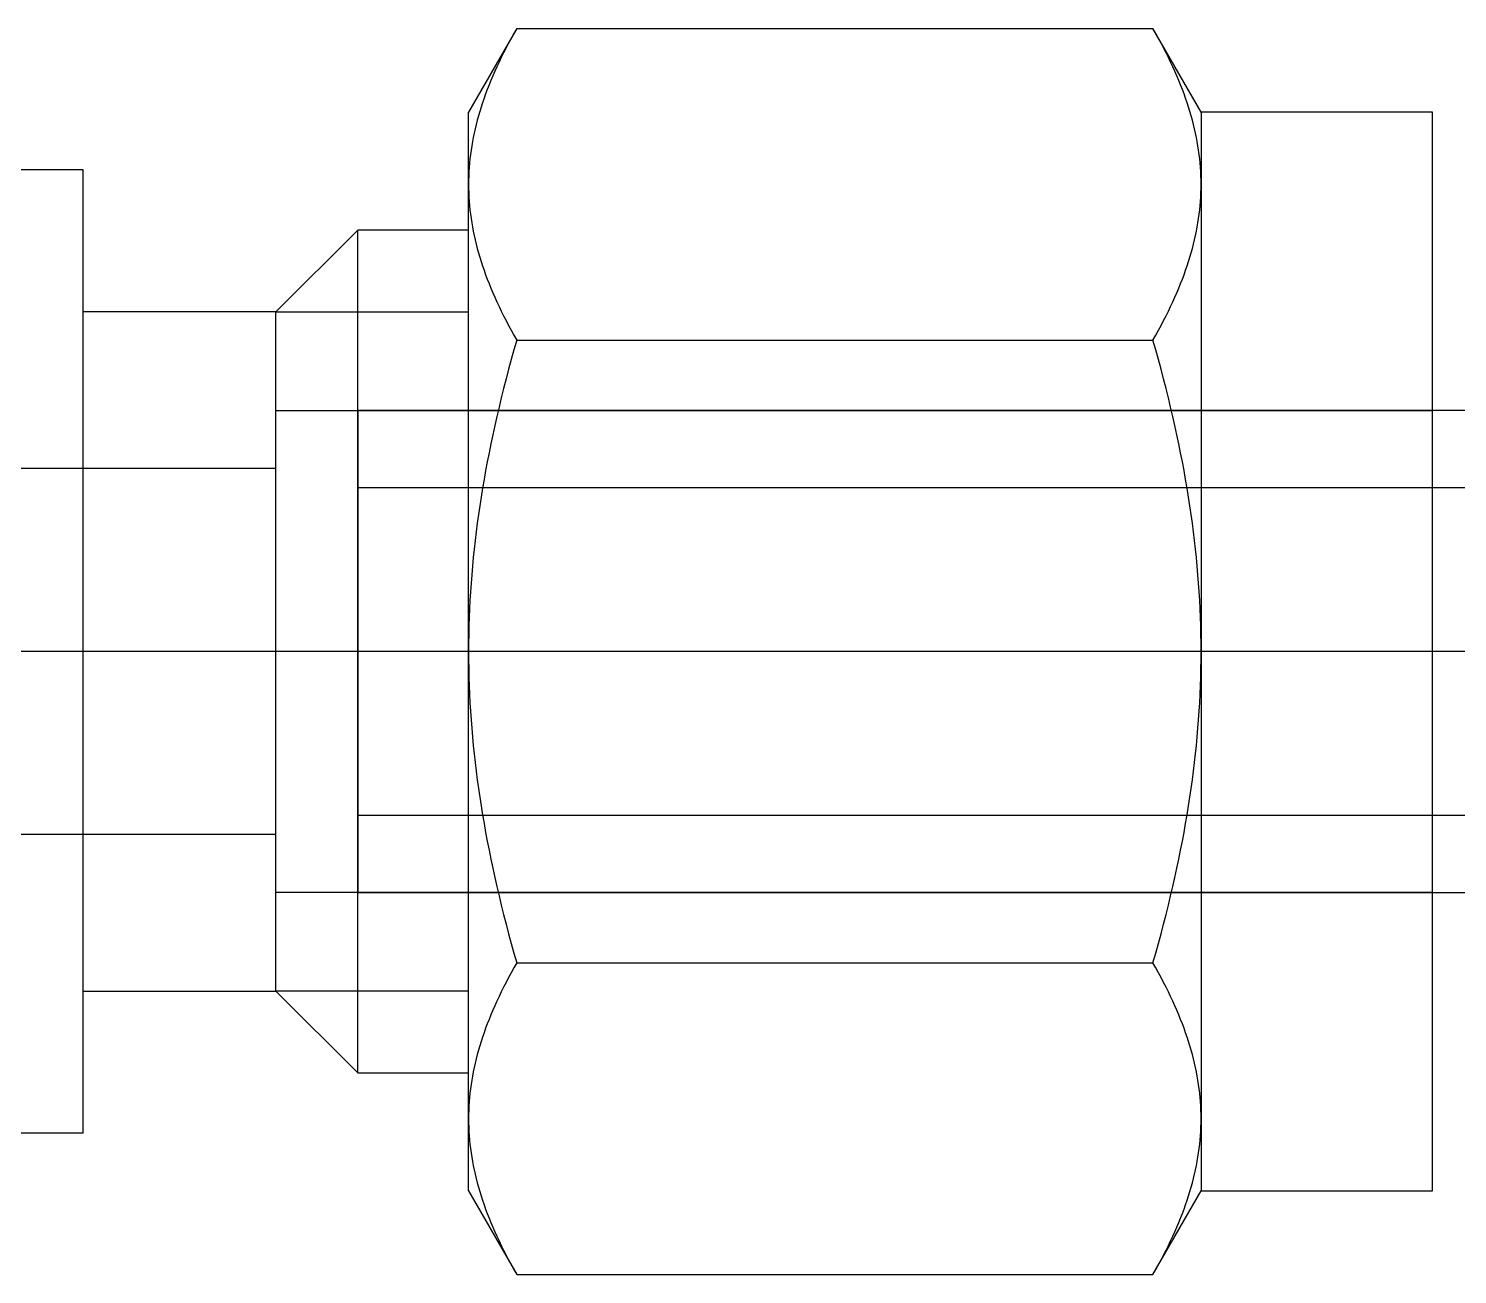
# Model space of a CAD drawing. Header units: inches. Extents: x 5.3 to 31.2, y 3.7 to 34.9.
# Drawn here: x 16.834 to 17.575, y 12.09 to 12.736 of the extents above; entities that cross this region are included whole.
import ezdxf

# ---------------------------------------------------------------- set-up
doc = ezdxf.new("R2010")
doc.units = ezdxf.units.IN
doc.header["$MEASUREMENT"] = 0
doc.linetypes.add('CENTER2', pattern=[28.575, 19.05, -3.175, 3.175, -3.175])
doc.linetypes.add('HIDDEN2', pattern=[4.7625, 3.175, -1.5875])
for name, color, linetype in [('TRDETAIL2', 7, 'Continuous'), ('TRDETAIL3', 7, 'Continuous'), ('TRMODEL1', 7, 'Continuous'), ('TRMODEL3', 7, 'Continuous')]:
    doc.layers.add(name, color=color, linetype=linetype)

# ---------------------------------------------------------------- blocks, each defined once
blk = doc.blocks.new('SS-400-3')
at = {"layer": 'TRDETAIL2', "color": 6, "linetype": 'HIDDEN2'}
for p, q in [((-1.06, 0.125), (-0.46, 0.125)), ((-0.46, 0.125), (-0.46, -0.125)), ((-0.46, 0.095), (0.46, 0.095)), ((-0.46, -0.095), (-0.095, -0.095)), ((-0.46, -0.125), (-1.06, -0.125))]:
    blk.add_line(p, q, dxfattribs=at)
at = {"layer": 'TRDETAIL3', "color": 4, "linetype": 'CENTER2'}
blk.add_line((-1.06, 0), (1.06, 0), dxfattribs=at)
at = {"layer": 'TRMODEL1', "color": 7, "linetype": 'Continuous'}
for p, q in [((-0.91499, 0.32332), (-0.94, 0.28)), ((-0.91645, 0.32076), (-0.91786, 0.31823)), ((-0.91499, 0.32332), (-0.91645, 0.32076)), ((-0.58501, 0.32332), (-0.91499, 0.32332)), ((-0.58355, 0.32076), (-0.58501, 0.32332)), ((-0.56, 0.28), (-0.58501, 0.32332)), ((-0.58214, 0.31823), (-0.58355, 0.32076)), ((-0.92053, 0.31324), (-0.9218, 0.31077)), ((-0.91922, 0.31572), (-0.92053, 0.31324)), ((-0.91786, 0.31823), (-0.91922, 0.31572)), ((-0.58078, 0.31572), (-0.58214, 0.31823)), ((-0.57947, 0.31324), (-0.58078, 0.31572)), ((-0.5782, 0.31077), (-0.57947, 0.31324)), ((-0.92419, 0.30591), (-0.92531, 0.3035)), ((-0.92301, 0.30833), (-0.92419, 0.30591)), ((-0.9218, 0.31077), (-0.92301, 0.30833)), ((-0.57699, 0.30833), (-0.5782, 0.31077)), ((-0.57581, 0.30591), (-0.57699, 0.30833)), ((-0.57469, 0.3035), (-0.57581, 0.30591)), ((-0.92744, 0.29875), (-0.92843, 0.29639)), ((-0.9264, 0.30112), (-0.92744, 0.29875)), ((-0.92531, 0.3035), (-0.9264, 0.30112)), ((-0.5736, 0.30112), (-0.57469, 0.3035)), ((-0.57256, 0.29875), (-0.5736, 0.30112)), ((-0.57157, 0.29639), (-0.57256, 0.29875)), ((-0.93116, 0.28942), (-0.93198, 0.28712)), ((-0.93029, 0.29173), (-0.93116, 0.28942)), ((-0.92938, 0.29406), (-0.93029, 0.29173)), ((-0.92843, 0.29639), (-0.92938, 0.29406)), ((-0.57062, 0.29406), (-0.57157, 0.29639)), ((-0.56971, 0.29173), (-0.57062, 0.29406)), ((-0.56884, 0.28942), (-0.56971, 0.29173)), ((-0.56802, 0.28712), (-0.56884, 0.28942)), ((-0.93351, 0.28256), (-0.93421, 0.28029)), ((-0.93277, 0.28483), (-0.93351, 0.28256)), ((-0.93198, 0.28712), (-0.93277, 0.28483)), ((-0.56723, 0.28483), (-0.56802, 0.28712)), ((-0.56649, 0.28256), (-0.56723, 0.28483)), ((-0.56579, 0.28029), (-0.56649, 0.28256)), ((-1.06, 0.28), (-1.06, -0.28)), ((-0.94, 0.28), (-1.06, 0.28)), ((-0.94, 0.24249), (-0.94, 0.28)), ((-0.93549, 0.27579), (-0.93607, 0.27354)), ((-0.93487, 0.27803), (-0.93549, 0.27579)), ((-0.93421, 0.28029), (-0.93487, 0.27803)), ((-0.56513, 0.27803), (-0.56579, 0.28029)), ((-0.56451, 0.27579), (-0.56513, 0.27803)), ((-0.56393, 0.27354), (-0.56451, 0.27579)), ((-0.56, 0.28), (-0.56, 0.24249)), ((-0.93757, 0.26685), (-0.93799, 0.26463)), ((-0.93711, 0.26908), (-0.93757, 0.26685)), ((-0.93661, 0.27131), (-0.93711, 0.26908)), ((-0.93607, 0.27354), (-0.93661, 0.27131)), ((-0.56339, 0.27131), (-0.56393, 0.27354)), ((-0.56289, 0.26908), (-0.56339, 0.27131)), ((-0.56243, 0.26685), (-0.56289, 0.26908)), ((-0.56201, 0.26463), (-0.56243, 0.26685)), ((-0.93871, 0.2602), (-0.93901, 0.25799)), ((-0.93837, 0.26242), (-0.93871, 0.2602)), ((-0.93799, 0.26463), (-0.93837, 0.26242)), ((-0.56163, 0.26242), (-0.56201, 0.26463)), ((-0.56129, 0.2602), (-0.56163, 0.26242)), ((-0.56099, 0.25799), (-0.56129, 0.2602)), ((-0.93949, 0.25357), (-0.93968, 0.25136)), ((-0.93927, 0.25578), (-0.93949, 0.25357)), ((-0.93901, 0.25799), (-0.93927, 0.25578)), ((-0.56073, 0.25578), (-0.56099, 0.25799)), ((-0.56051, 0.25357), (-0.56073, 0.25578)), ((-0.56032, 0.25136), (-0.56051, 0.25357)), ((-0.93998, 0.24471), (-0.94, 0.24249)), ((-0.93992, 0.24693), (-0.93998, 0.24471)), ((-0.93982, 0.24914), (-0.93992, 0.24693)), ((-0.93968, 0.25136), (-0.93982, 0.24914)), ((-0.56018, 0.24914), (-0.56032, 0.25136)), ((-0.56008, 0.24693), (-0.56018, 0.24914)), ((-0.56002, 0.24471), (-0.56008, 0.24693)), ((-0.56, 0.24249), (-0.56002, 0.24471)), ((-0.36, 0.25), (0.36, 0.25)), ((-0.36, 0.25), (-0.36, -0.25)), ((-0.94, 0.24249), (-0.93998, 0.24026)), ((-0.94, 0), (-0.94, 0.24249)), ((-0.93998, 0.24026), (-0.93992, 0.23805)), ((-0.93992, 0.23805), (-0.93982, 0.23583)), ((-0.56018, 0.23583), (-0.56008, 0.23805)), ((-0.56008, 0.23805), (-0.56002, 0.24026)), ((-0.56002, 0.24026), (-0.56, 0.24249)), ((-0.56, 0.24249), (-0.56, 0)), ((-0.93982, 0.23583), (-0.93968, 0.23362)), ((-0.93968, 0.23362), (-0.93949, 0.23141)), ((-0.93949, 0.23141), (-0.93927, 0.22919)), ((-0.56073, 0.22919), (-0.56051, 0.23141)), ((-0.56051, 0.23141), (-0.56032, 0.23362)), ((-0.56032, 0.23362), (-0.56018, 0.23583)), ((-0.93927, 0.22919), (-0.93901, 0.22698)), ((-0.93901, 0.22698), (-0.93871, 0.22477)), ((-0.93871, 0.22477), (-0.93837, 0.22256)), ((-0.93837, 0.22256), (-0.93799, 0.22034)), ((-0.56201, 0.22034), (-0.56163, 0.22256)), ((-0.56163, 0.22256), (-0.56129, 0.22477)), ((-0.56129, 0.22477), (-0.56099, 0.22698)), ((-0.56099, 0.22698), (-0.56073, 0.22919)), ((-0.93799, 0.22034), (-0.93757, 0.21812)), ((-0.93757, 0.21812), (-0.93711, 0.2159)), ((-0.93711, 0.2159), (-0.93661, 0.21367)), ((-0.56339, 0.21367), (-0.56289, 0.2159)), ((-0.56289, 0.2159), (-0.56243, 0.21812)), ((-0.56243, 0.21812), (-0.56201, 0.22034)), ((-0.5025, 0.21875), (-0.56, 0.21875)), ((-0.5025, 0.21875), (-0.5025, -0.21875)), ((-0.46, 0.17625), (-0.5025, 0.21875)), ((-0.93661, 0.21367), (-0.93607, 0.21143)), ((-0.93607, 0.21143), (-0.93549, 0.20919)), ((-0.93549, 0.20919), (-0.93487, 0.20694)), ((-0.56513, 0.20694), (-0.56451, 0.20919)), ((-0.56451, 0.20919), (-0.56393, 0.21143)), ((-0.56393, 0.21143), (-0.56339, 0.21367)), ((-0.93487, 0.20694), (-0.93421, 0.20468)), ((-0.93421, 0.20468), (-0.93351, 0.20242)), ((-0.93351, 0.20242), (-0.93277, 0.20014)), ((-0.93277, 0.20014), (-0.93198, 0.19785)), ((-0.56802, 0.19785), (-0.56723, 0.20014)), ((-0.56723, 0.20014), (-0.56649, 0.20242)), ((-0.56649, 0.20242), (-0.56579, 0.20468)), ((-0.56579, 0.20468), (-0.56513, 0.20694)), ((-0.93198, 0.19785), (-0.93116, 0.19555)), ((-0.93116, 0.19555), (-0.93029, 0.19324)), ((-0.93029, 0.19324), (-0.92938, 0.19092)), ((-0.57062, 0.19092), (-0.56971, 0.19324)), ((-0.56971, 0.19324), (-0.56884, 0.19555)), ((-0.56884, 0.19555), (-0.56802, 0.19785)), ((-0.92938, 0.19092), (-0.92843, 0.18858)), ((-0.92843, 0.18858), (-0.92744, 0.18623)), ((-0.92744, 0.18623), (-0.9264, 0.18386)), ((-0.5736, 0.18386), (-0.57256, 0.18623)), ((-0.57256, 0.18623), (-0.57157, 0.18858)), ((-0.57157, 0.18858), (-0.57062, 0.19092)), ((-0.9264, 0.18386), (-0.92531, 0.18147)), ((-0.92531, 0.18147), (-0.92419, 0.17907)), ((-0.92419, 0.17907), (-0.92301, 0.17664)), ((-0.57699, 0.17664), (-0.57581, 0.17907)), ((-0.57581, 0.17907), (-0.57469, 0.18147)), ((-0.57469, 0.18147), (-0.5736, 0.18386)), ((-0.92301, 0.17664), (-0.9218, 0.1742)), ((-0.9218, 0.1742), (-0.92053, 0.17174)), ((-0.92053, 0.17174), (-0.91922, 0.16925)), ((-0.58078, 0.16925), (-0.57947, 0.17174)), ((-0.57947, 0.17174), (-0.5782, 0.1742)), ((-0.5782, 0.1742), (-0.57699, 0.17664)), ((-0.46, 0.17625), (-0.46, -0.17625)), ((-0.36, 0.17625), (-0.46, 0.17625)), ((-0.91922, 0.16925), (-0.91786, 0.16675)), ((-0.91786, 0.16675), (-0.91645, 0.16421)), ((-0.91645, 0.16421), (-0.91499, 0.16166)), ((-0.58501, 0.16166), (-0.58355, 0.16421)), ((-0.58355, 0.16421), (-0.58214, 0.16675)), ((-0.58214, 0.16675), (-0.58078, 0.16925)), ((-0.91645, 0.15655), (-0.91786, 0.15148)), ((-0.91499, 0.16166), (-0.91645, 0.15655)), ((-0.58501, 0.16166), (-0.91499, 0.16166)), ((-0.58355, 0.15655), (-0.58501, 0.16166)), ((-0.58214, 0.15148), (-0.58355, 0.15655)), ((-0.91786, 0.15148), (-0.91922, 0.14647)), ((-0.58078, 0.14647), (-0.58214, 0.15148)), ((-0.92053, 0.1415), (-0.9218, 0.13657)), ((-0.91922, 0.14647), (-0.92053, 0.1415)), ((-0.57947, 0.1415), (-0.58078, 0.14647)), ((-0.5782, 0.13657), (-0.57947, 0.1415)), ((-0.9218, 0.13657), (-0.92301, 0.13169)), ((-0.57699, 0.13169), (-0.5782, 0.13657)), ((-0.92419, 0.12684), (-0.92531, 0.12203)), ((-0.92301, 0.13169), (-0.92419, 0.12684)), ((-0.57581, 0.12684), (-0.57699, 0.13169)), ((-0.57469, 0.12203), (-0.57581, 0.12684)), ((-0.92531, 0.12203), (-0.9264, 0.11726)), ((-0.5736, 0.11726), (-0.57469, 0.12203)), ((-0.92744, 0.11252), (-0.92843, 0.10781)), ((-0.9264, 0.11726), (-0.92744, 0.11252)), ((-0.57256, 0.11252), (-0.5736, 0.11726)), ((-0.57157, 0.10781), (-0.57256, 0.11252)), ((-0.92843, 0.10781), (-0.92938, 0.10314)), ((-0.57062, 0.10314), (-0.57157, 0.10781)), ((-0.93029, 0.09849), (-0.93116, 0.09387)), ((-0.92938, 0.10314), (-0.93029, 0.09849)), ((-0.56971, 0.09849), (-0.57062, 0.10314)), ((-0.56884, 0.09387), (-0.56971, 0.09849)), ((-0.93198, 0.08927), (-0.93277, 0.08469)), ((-0.93116, 0.09387), (-0.93198, 0.08927)), ((-0.56802, 0.08927), (-0.56884, 0.09387)), ((-0.56723, 0.08469), (-0.56802, 0.08927)), ((-0.93277, 0.08469), (-0.93351, 0.08014)), ((-0.56649, 0.08014), (-0.56723, 0.08469)), ((-0.93421, 0.07561), (-0.93487, 0.07109)), ((-0.93351, 0.08014), (-0.93421, 0.07561)), ((-0.56579, 0.07561), (-0.56649, 0.08014)), ((-0.56513, 0.07109), (-0.56579, 0.07561)), ((-0.93487, 0.07109), (-0.93549, 0.0666)), ((-0.56451, 0.0666), (-0.56513, 0.07109)), ((-0.93607, 0.06211), (-0.93661, 0.05764)), ((-0.93549, 0.0666), (-0.93607, 0.06211)), ((-0.56393, 0.06211), (-0.56451, 0.0666)), ((-0.56339, 0.05764), (-0.56393, 0.06211)), ((-0.93711, 0.05318), (-0.93757, 0.04874)), ((-0.93661, 0.05764), (-0.93711, 0.05318)), ((-0.56289, 0.05318), (-0.56339, 0.05764)), ((-0.56243, 0.04874), (-0.56289, 0.05318)), ((-0.93757, 0.04874), (-0.93799, 0.0443)), ((-0.56201, 0.0443), (-0.56243, 0.04874)), ((-0.93837, 0.03986), (-0.93871, 0.03543)), ((-0.93799, 0.0443), (-0.93837, 0.03986)), ((-0.56163, 0.03986), (-0.56201, 0.0443)), ((-0.56129, 0.03543), (-0.56163, 0.03986)), ((-0.93901, 0.03101), (-0.93927, 0.02659)), ((-0.93871, 0.03543), (-0.93901, 0.03101)), ((-0.56099, 0.03101), (-0.56129, 0.03543)), ((-0.56073, 0.02659), (-0.56099, 0.03101)), ((-0.93927, 0.02659), (-0.93949, 0.02216)), ((-0.56051, 0.02216), (-0.56073, 0.02659)), ((-0.93968, 0.01774), (-0.93982, 0.01331)), ((-0.93949, 0.02216), (-0.93968, 0.01774)), ((-0.56032, 0.01774), (-0.56051, 0.02216)), ((-0.56018, 0.01331), (-0.56032, 0.01774)), ((-0.93992, 0.00888), (-0.93998, 0.00445)), ((-0.93982, 0.01331), (-0.93992, 0.00888)), ((-0.56008, 0.00888), (-0.56018, 0.01331)), ((-0.56002, 0.00445), (-0.56008, 0.00888)), ((-0.93998, 0.00445), (-0.94, 0)), ((-0.94, 0), (-0.93998, -0.00445)), ((-0.56, 0), (-0.56002, 0.00445)), ((-0.56, 0), (-0.56, -0.24249)), ((-0.94, -0.24249), (-0.94, 0)), ((-0.93998, -0.00445), (-0.93992, -0.00888)), ((-0.56008, -0.00888), (-0.56002, -0.00445)), ((-0.56002, -0.00445), (-0.56, 0)), ((-0.93992, -0.00888), (-0.93982, -0.01331)), ((-0.93982, -0.01331), (-0.93968, -0.01774)), ((-0.56032, -0.01774), (-0.56018, -0.01331)), ((-0.56018, -0.01331), (-0.56008, -0.00888)), ((-0.93968, -0.01774), (-0.93949, -0.02216)), ((-0.93949, -0.02216), (-0.93927, -0.02659)), ((-0.56073, -0.02659), (-0.56051, -0.02216)), ((-0.56051, -0.02216), (-0.56032, -0.01774)), ((-0.93927, -0.02659), (-0.93901, -0.03101)), ((-0.56099, -0.03101), (-0.56073, -0.02659)), ((-0.93901, -0.03101), (-0.93871, -0.03543)), ((-0.93871, -0.03543), (-0.93837, -0.03986)), ((-0.56163, -0.03986), (-0.56129, -0.03543)), ((-0.56129, -0.03543), (-0.56099, -0.03101)), ((-0.93837, -0.03986), (-0.93799, -0.0443)), ((-0.93799, -0.0443), (-0.93757, -0.04874)), ((-0.56243, -0.04874), (-0.56201, -0.0443)), ((-0.56201, -0.0443), (-0.56163, -0.03986)), ((-0.93757, -0.04874), (-0.93711, -0.05318)), ((-0.56289, -0.05318), (-0.56243, -0.04874)), ((-0.93711, -0.05318), (-0.93661, -0.05764)), ((-0.93661, -0.05764), (-0.93607, -0.06211)), ((-0.56393, -0.06211), (-0.56339, -0.05764)), ((-0.56339, -0.05764), (-0.56289, -0.05318)), ((-0.93607, -0.06211), (-0.93549, -0.0666)), ((-0.93549, -0.0666), (-0.93487, -0.07109)), ((-0.56513, -0.07109), (-0.56451, -0.0666)), ((-0.56451, -0.0666), (-0.56393, -0.06211)), ((-0.93487, -0.07109), (-0.93421, -0.07561)), ((-0.56579, -0.07561), (-0.56513, -0.07109)), ((-0.93421, -0.07561), (-0.93351, -0.08014)), ((-0.93351, -0.08014), (-0.93277, -0.08469)), ((-0.56723, -0.08469), (-0.56649, -0.08014)), ((-0.56649, -0.08014), (-0.56579, -0.07561)), ((-0.93277, -0.08469), (-0.93198, -0.08927)), ((-0.56802, -0.08927), (-0.56723, -0.08469)), ((-0.93198, -0.08927), (-0.93116, -0.09387)), ((-0.93116, -0.09387), (-0.93029, -0.09849)), ((-0.56971, -0.09849), (-0.56884, -0.09387)), ((-0.56884, -0.09387), (-0.56802, -0.08927)), ((-0.93029, -0.09849), (-0.92938, -0.10314)), ((-0.92938, -0.10314), (-0.92843, -0.10781)), ((-0.57157, -0.10781), (-0.57062, -0.10314)), ((-0.57062, -0.10314), (-0.56971, -0.09849)), ((-0.92843, -0.10781), (-0.92744, -0.11252)), ((-0.57256, -0.11252), (-0.57157, -0.10781)), ((-0.92744, -0.11252), (-0.9264, -0.11726)), ((-0.9264, -0.11726), (-0.92531, -0.12203)), ((-0.57469, -0.12203), (-0.5736, -0.11726)), ((-0.5736, -0.11726), (-0.57256, -0.11252)), ((-0.92531, -0.12203), (-0.92419, -0.12684)), ((-0.57581, -0.12684), (-0.57469, -0.12203)), ((-0.92419, -0.12684), (-0.92301, -0.13169)), ((-0.92301, -0.13169), (-0.9218, -0.13657)), ((-0.5782, -0.13657), (-0.57699, -0.13169)), ((-0.57699, -0.13169), (-0.57581, -0.12684)), ((-0.9218, -0.13657), (-0.92053, -0.1415)), ((-0.57947, -0.1415), (-0.5782, -0.13657)), ((-0.92053, -0.1415), (-0.91922, -0.14647)), ((-0.91922, -0.14647), (-0.91786, -0.15148)), ((-0.58214, -0.15148), (-0.58078, -0.14647)), ((-0.58078, -0.14647), (-0.57947, -0.1415)), ((-0.91786, -0.15148), (-0.91645, -0.15655)), ((-0.58355, -0.15655), (-0.58214, -0.15148)), ((-0.91645, -0.15655), (-0.91499, -0.16166)), ((-0.91499, -0.16166), (-0.91645, -0.16421)), ((-0.58501, -0.16166), (-0.91499, -0.16166)), ((-0.58501, -0.16166), (-0.58355, -0.15655)), ((-0.58355, -0.16421), (-0.58501, -0.16166)), ((-0.91922, -0.16925), (-0.92053, -0.17174)), ((-0.91786, -0.16675), (-0.91922, -0.16925)), ((-0.91645, -0.16421), (-0.91786, -0.16675)), ((-0.58214, -0.16675), (-0.58355, -0.16421)), ((-0.58078, -0.16925), (-0.58214, -0.16675)), ((-0.57947, -0.17174), (-0.58078, -0.16925)), ((-0.92301, -0.17664), (-0.92419, -0.17907)), ((-0.9218, -0.1742), (-0.92301, -0.17664)), ((-0.92053, -0.17174), (-0.9218, -0.1742)), ((-0.5782, -0.1742), (-0.57947, -0.17174)), ((-0.57699, -0.17664), (-0.5782, -0.1742)), ((-0.57581, -0.17907), (-0.57699, -0.17664)), ((-0.5025, -0.21875), (-0.46, -0.17625)), ((-0.46, -0.17625), (-0.36, -0.17625)), ((-0.9264, -0.18386), (-0.92744, -0.18623)), ((-0.92531, -0.18147), (-0.9264, -0.18386)), ((-0.92419, -0.17907), (-0.92531, -0.18147)), ((-0.57469, -0.18147), (-0.57581, -0.17907)), ((-0.5736, -0.18386), (-0.57469, -0.18147)), ((-0.57256, -0.18623), (-0.5736, -0.18386)), ((-0.92938, -0.19092), (-0.93029, -0.19324)), ((-0.92843, -0.18858), (-0.92938, -0.19092)), ((-0.92744, -0.18623), (-0.92843, -0.18858)), ((-0.57157, -0.18858), (-0.57256, -0.18623)), ((-0.57062, -0.19092), (-0.57157, -0.18858)), ((-0.56971, -0.19324), (-0.57062, -0.19092)), ((-0.93198, -0.19785), (-0.93277, -0.20014)), ((-0.93116, -0.19555), (-0.93198, -0.19785)), ((-0.93029, -0.19324), (-0.93116, -0.19555)), ((-0.56884, -0.19555), (-0.56971, -0.19324)), ((-0.56802, -0.19785), (-0.56884, -0.19555)), ((-0.56723, -0.20014), (-0.56802, -0.19785)), ((-0.93487, -0.20694), (-0.93549, -0.20919)), ((-0.93421, -0.20468), (-0.93487, -0.20694)), ((-0.93351, -0.20242), (-0.93421, -0.20468)), ((-0.93277, -0.20014), (-0.93351, -0.20242)), ((-0.56649, -0.20242), (-0.56723, -0.20014)), ((-0.56579, -0.20468), (-0.56649, -0.20242)), ((-0.56513, -0.20694), (-0.56579, -0.20468)), ((-0.56451, -0.20919), (-0.56513, -0.20694)), ((-0.93661, -0.21367), (-0.93711, -0.2159)), ((-0.93607, -0.21143), (-0.93661, -0.21367)), ((-0.93549, -0.20919), (-0.93607, -0.21143)), ((-0.56393, -0.21143), (-0.56451, -0.20919)), ((-0.56339, -0.21367), (-0.56393, -0.21143)), ((-0.56289, -0.2159), (-0.56339, -0.21367)), ((-0.93799, -0.22034), (-0.93837, -0.22256)), ((-0.93757, -0.21812), (-0.93799, -0.22034)), ((-0.93711, -0.2159), (-0.93757, -0.21812)), ((-0.56243, -0.21812), (-0.56289, -0.2159)), ((-0.56201, -0.22034), (-0.56243, -0.21812)), ((-0.56163, -0.22256), (-0.56201, -0.22034)), ((-0.56, -0.21875), (-0.5025, -0.21875)), ((-0.93927, -0.22919), (-0.93949, -0.23141)), ((-0.93901, -0.22698), (-0.93927, -0.22919)), ((-0.93871, -0.22477), (-0.93901, -0.22698)), ((-0.93837, -0.22256), (-0.93871, -0.22477)), ((-0.56129, -0.22477), (-0.56163, -0.22256)), ((-0.56099, -0.22698), (-0.56129, -0.22477)), ((-0.56073, -0.22919), (-0.56099, -0.22698)), ((-0.56051, -0.23141), (-0.56073, -0.22919)), ((-0.93982, -0.23583), (-0.93992, -0.23805)), ((-0.93968, -0.23362), (-0.93982, -0.23583)), ((-0.93949, -0.23141), (-0.93968, -0.23362)), ((-0.56032, -0.23362), (-0.56051, -0.23141)), ((-0.56018, -0.23583), (-0.56032, -0.23362)), ((-0.56008, -0.23805), (-0.56018, -0.23583)), ((-0.93998, -0.24026), (-0.94, -0.24249)), ((-0.94, -0.24249), (-0.93998, -0.24471)), ((-0.94, -0.28), (-0.94, -0.24249)), ((-0.93992, -0.23805), (-0.93998, -0.24026)), ((-0.56002, -0.24026), (-0.56008, -0.23805)), ((-0.56, -0.24249), (-0.56002, -0.24026)), ((-0.56002, -0.24471), (-0.56, -0.24249)), ((-0.56, -0.24249), (-0.56, -0.28)), ((-0.93998, -0.24471), (-0.93992, -0.24693)), ((-0.93992, -0.24693), (-0.93982, -0.24914)), ((-0.93982, -0.24914), (-0.93968, -0.25136)), ((-0.93968, -0.25136), (-0.93949, -0.25357)), ((-0.56051, -0.25357), (-0.56032, -0.25136)), ((-0.56032, -0.25136), (-0.56018, -0.24914)), ((-0.56018, -0.24914), (-0.56008, -0.24693)), ((-0.56008, -0.24693), (-0.56002, -0.24471)), ((-0.36, -0.25), (-0.25, -0.25)), ((-0.93949, -0.25357), (-0.93927, -0.25578)), ((-0.93927, -0.25578), (-0.93901, -0.25799)), ((-0.93901, -0.25799), (-0.93871, -0.2602)), ((-0.56129, -0.2602), (-0.56099, -0.25799)), ((-0.56099, -0.25799), (-0.56073, -0.25578)), ((-0.56073, -0.25578), (-0.56051, -0.25357)), ((-0.93871, -0.2602), (-0.93837, -0.26242)), ((-0.93837, -0.26242), (-0.93799, -0.26463)), ((-0.93799, -0.26463), (-0.93757, -0.26685)), ((-0.56243, -0.26685), (-0.56201, -0.26463)), ((-0.56201, -0.26463), (-0.56163, -0.26242)), ((-0.56163, -0.26242), (-0.56129, -0.2602)), ((-0.93757, -0.26685), (-0.93711, -0.26908)), ((-0.93711, -0.26908), (-0.93661, -0.27131)), ((-0.93661, -0.27131), (-0.93607, -0.27354)), ((-0.93607, -0.27354), (-0.93549, -0.27579)), ((-0.56451, -0.27579), (-0.56393, -0.27354)), ((-0.56393, -0.27354), (-0.56339, -0.27131)), ((-0.56339, -0.27131), (-0.56289, -0.26908)), ((-0.56289, -0.26908), (-0.56243, -0.26685)), ((-1.06, -0.28), (-0.94, -0.28)), ((-0.94, -0.28), (-0.91499, -0.32332)), ((-0.93549, -0.27579), (-0.93487, -0.27803)), ((-0.93487, -0.27803), (-0.93421, -0.28029)), ((-0.93421, -0.28029), (-0.93351, -0.28256)), ((-0.58501, -0.32332), (-0.56, -0.28)), ((-0.56649, -0.28256), (-0.56579, -0.28029)), ((-0.56579, -0.28029), (-0.56513, -0.27803)), ((-0.56513, -0.27803), (-0.56451, -0.27579)), ((-0.93351, -0.28256), (-0.93277, -0.28483)), ((-0.93277, -0.28483), (-0.93198, -0.28712)), ((-0.93198, -0.28712), (-0.93116, -0.28942)), ((-0.56884, -0.28942), (-0.56802, -0.28712)), ((-0.56802, -0.28712), (-0.56723, -0.28483)), ((-0.56723, -0.28483), (-0.56649, -0.28256)), ((-0.93116, -0.28942), (-0.93029, -0.29173)), ((-0.93029, -0.29173), (-0.92938, -0.29406)), ((-0.92938, -0.29406), (-0.92843, -0.29639)), ((-0.92843, -0.29639), (-0.92744, -0.29875)), ((-0.57256, -0.29875), (-0.57157, -0.29639)), ((-0.57157, -0.29639), (-0.57062, -0.29406)), ((-0.57062, -0.29406), (-0.56971, -0.29173)), ((-0.56971, -0.29173), (-0.56884, -0.28942)), ((-0.92744, -0.29875), (-0.9264, -0.30112)), ((-0.9264, -0.30112), (-0.92531, -0.3035)), ((-0.92531, -0.3035), (-0.92419, -0.30591)), ((-0.57581, -0.30591), (-0.57469, -0.3035)), ((-0.57469, -0.3035), (-0.5736, -0.30112)), ((-0.5736, -0.30112), (-0.57256, -0.29875)), ((-0.92419, -0.30591), (-0.92301, -0.30833)), ((-0.92301, -0.30833), (-0.9218, -0.31077)), ((-0.9218, -0.31077), (-0.92053, -0.31324)), ((-0.57947, -0.31324), (-0.5782, -0.31077)), ((-0.5782, -0.31077), (-0.57699, -0.30833)), ((-0.57699, -0.30833), (-0.57581, -0.30591)), ((-0.92053, -0.31324), (-0.91922, -0.31572)), ((-0.91922, -0.31572), (-0.91786, -0.31823)), ((-0.91786, -0.31823), (-0.91645, -0.32076)), ((-0.58355, -0.32076), (-0.58214, -0.31823)), ((-0.58214, -0.31823), (-0.58078, -0.31572)), ((-0.58078, -0.31572), (-0.57947, -0.31324)), ((-0.91645, -0.32076), (-0.91499, -0.32332)), ((-0.58501, -0.32332), (-0.91499, -0.32332)), ((-0.58501, -0.32332), (-0.58355, -0.32076))]:
    blk.add_line(p, q, dxfattribs=at)
at = {"layer": 'TRMODEL3', "color": 1, "linetype": 'Continuous'}
for p, q in [((-0.56, 0.17625), (-0.46, 0.17625)), ((-0.46, -0.17625), (-0.56, -0.17625))]:
    blk.add_line(p, q, dxfattribs=at)
blk = doc.blocks.new('SS-4-TA-1-2')
at = {"layer": 'TRDETAIL2', "color": 6, "linetype": 'HIDDEN2'}
for p, q in [((-0.5012, 0.085), (0, 0.085)), ((0.7488, 0.085), (0, 0.085)), ((0, 0.085), (0, -0.085)), ((0, -0.085), (-0.5012, -0.085)), ((0, -0.085), (0.7488, -0.085))]:
    blk.add_line(p, q, dxfattribs=at)
at = {"layer": 'TRDETAIL3', "color": 4, "linetype": 'CENTER2'}
blk.add_line((-0.5012, 0), (0.7488, 0), dxfattribs=at)
at = {"layer": 'TRMODEL1', "color": 7, "linetype": 'Continuous'}
for p, q in [((-0.09302, 0.25259), (-0.1088, 0.21875)), ((-0.09302, 0.25259), (-0.09394, 0.25059)), ((-0.09302, 0.25259), (0.09302, 0.25259)), ((0.09394, 0.25059), (0.09302, 0.25259)), ((0.1088, 0.21875), (0.09302, 0.25259)), ((-0.09651, 0.24472), (-0.09731, 0.24279)), ((-0.09569, 0.24666), (-0.09651, 0.24472)), ((-0.09483, 0.24862), (-0.09569, 0.24666)), ((-0.09394, 0.25059), (-0.09483, 0.24862)), ((0.09483, 0.24862), (0.09394, 0.25059)), ((0.09569, 0.24666), (0.09483, 0.24862)), ((0.09651, 0.24472), (0.09569, 0.24666)), ((0.09731, 0.24279), (0.09651, 0.24472)), ((-0.09882, 0.23899), (-0.09953, 0.23711)), ((-0.09808, 0.24088), (-0.09882, 0.23899)), ((-0.09731, 0.24279), (-0.09808, 0.24088)), ((0.09808, 0.24088), (0.09731, 0.24279)), ((0.09882, 0.23899), (0.09808, 0.24088)), ((0.09953, 0.23711), (0.09882, 0.23899)), ((-0.1015, 0.23156), (-0.1021, 0.22973)), ((-0.10087, 0.2334), (-0.1015, 0.23156)), ((-0.10022, 0.23525), (-0.10087, 0.2334)), ((-0.09953, 0.23711), (-0.10022, 0.23525)), ((0.10022, 0.23525), (0.09953, 0.23711)), ((0.10087, 0.2334), (0.10022, 0.23525)), ((0.1015, 0.23156), (0.10087, 0.2334)), ((0.1021, 0.22973), (0.1015, 0.23156)), ((-0.10424, 0.22253), (-0.1047, 0.22075)), ((-0.10374, 0.22431), (-0.10424, 0.22253)), ((-0.10322, 0.22611), (-0.10374, 0.22431)), ((-0.10267, 0.22791), (-0.10322, 0.22611)), ((-0.1021, 0.22973), (-0.10267, 0.22791)), ((0.10267, 0.22791), (0.1021, 0.22973)), ((0.10322, 0.22611), (0.10267, 0.22791)), ((0.10374, 0.22431), (0.10322, 0.22611)), ((0.10424, 0.22253), (0.10374, 0.22431)), ((0.1047, 0.22075), (0.10424, 0.22253)), ((-0.1088, 0.18944), (-0.1088, 0.21875)), ((-0.10595, 0.21546), (-0.10632, 0.21371)), ((-0.10556, 0.21721), (-0.10595, 0.21546)), ((-0.10515, 0.21898), (-0.10556, 0.21721)), ((-0.1047, 0.22075), (-0.10515, 0.21898)), ((0.10515, 0.21898), (0.1047, 0.22075)), ((0.10556, 0.21721), (0.10515, 0.21898)), ((0.10595, 0.21546), (0.10556, 0.21721)), ((0.10632, 0.21371), (0.10595, 0.21546)), ((0.1088, 0.21875), (0.1088, 0.18944)), ((-0.10727, 0.20848), (-0.10753, 0.20675)), ((-0.10698, 0.21022), (-0.10727, 0.20848)), ((-0.10666, 0.21196), (-0.10698, 0.21022)), ((-0.10632, 0.21371), (-0.10666, 0.21196)), ((0.10666, 0.21196), (0.10632, 0.21371)), ((0.10698, 0.21022), (0.10666, 0.21196)), ((0.10727, 0.20848), (0.10698, 0.21022)), ((0.10753, 0.20675), (0.10727, 0.20848)), ((-0.2373, 0.2025), (-0.47299, 0.19516)), ((-0.3114, -0.20019), (-0.3114, 0.20019)), ((-0.2373, 0.2025), (-0.2373, -0.2025)), ((-0.1088, 0.2025), (-0.2373, 0.2025)), ((-0.10818, 0.20156), (-0.10834, 0.19983)), ((-0.10799, 0.20328), (-0.10818, 0.20156)), ((-0.10777, 0.20501), (-0.10799, 0.20328)), ((-0.10753, 0.20675), (-0.10777, 0.20501)), ((0.10777, 0.20501), (0.10753, 0.20675)), ((0.10799, 0.20328), (0.10777, 0.20501)), ((0.10818, 0.20156), (0.10799, 0.20328)), ((0.10834, 0.19983), (0.10818, 0.20156)), ((-0.47299, 0.19516), (-0.5012, 0.16695)), ((-0.47299, 0.19516), (-0.47299, -0.19516)), ((-0.10875, 0.19291), (-0.10879, 0.19118)), ((-0.10868, 0.19464), (-0.10875, 0.19291)), ((-0.1086, 0.19637), (-0.10868, 0.19464)), ((-0.10848, 0.1981), (-0.1086, 0.19637)), ((-0.10834, 0.19983), (-0.10848, 0.1981)), ((0.10848, 0.1981), (0.10834, 0.19983)), ((0.1086, 0.19637), (0.10848, 0.1981)), ((0.10868, 0.19464), (0.1086, 0.19637)), ((0.10875, 0.19291), (0.10868, 0.19464)), ((0.10879, 0.19118), (0.10875, 0.19291)), ((-0.10879, 0.19118), (-0.1088, 0.18944)), ((-0.1088, 0.18944), (-0.10879, 0.18771)), ((-0.1088, 0), (-0.1088, 0.18944)), ((-0.10879, 0.18771), (-0.10875, 0.18597)), ((-0.10875, 0.18597), (-0.10868, 0.18424)), ((0.10868, 0.18424), (0.10875, 0.18597)), ((0.10875, 0.18597), (0.10879, 0.18771)), ((0.1088, 0.18944), (0.10879, 0.19118)), ((0.10879, 0.18771), (0.1088, 0.18944)), ((0.1088, 0.18944), (0.1088, 0)), ((-0.10868, 0.18424), (-0.1086, 0.18251)), ((-0.1086, 0.18251), (-0.10848, 0.18079)), ((-0.10848, 0.18079), (-0.10834, 0.17906)), ((-0.10834, 0.17906), (-0.10818, 0.17733)), ((0.10818, 0.17733), (0.10834, 0.17906)), ((0.10834, 0.17906), (0.10848, 0.18079)), ((0.10848, 0.18079), (0.1086, 0.18251)), ((0.1086, 0.18251), (0.10868, 0.18424)), ((-0.10818, 0.17733), (-0.10799, 0.1756)), ((-0.10799, 0.1756), (-0.10777, 0.17387)), ((-0.10777, 0.17387), (-0.10753, 0.17214)), ((-0.10753, 0.17214), (-0.10727, 0.17041)), ((0.10727, 0.17041), (0.10753, 0.17214)), ((0.10753, 0.17214), (0.10777, 0.17387)), ((0.10777, 0.17387), (0.10799, 0.1756)), ((0.10799, 0.1756), (0.10818, 0.17733)), ((-0.5012, -0.16695), (-0.5012, 0.16695)), ((-0.10727, 0.17041), (-0.10698, 0.16867)), ((-0.10698, 0.16867), (-0.10666, 0.16693)), ((-0.10666, 0.16693), (-0.10632, 0.16518)), ((-0.10632, 0.16518), (-0.10595, 0.16343)), ((-0.10595, 0.16343), (-0.10556, 0.16167)), ((0.10556, 0.16167), (0.10595, 0.16343)), ((0.10595, 0.16343), (0.10632, 0.16518)), ((0.10632, 0.16518), (0.10666, 0.16693)), ((0.10666, 0.16693), (0.10698, 0.16867)), ((0.10698, 0.16867), (0.10727, 0.17041)), ((-0.10556, 0.16167), (-0.10515, 0.15991)), ((-0.10515, 0.15991), (-0.1047, 0.15814)), ((-0.1047, 0.15814), (-0.10424, 0.15636)), ((-0.10424, 0.15636), (-0.10374, 0.15457)), ((0.10374, 0.15457), (0.10424, 0.15636)), ((0.10424, 0.15636), (0.1047, 0.15814)), ((0.1047, 0.15814), (0.10515, 0.15991)), ((0.10515, 0.15991), (0.10556, 0.16167)), ((-0.10374, 0.15457), (-0.10322, 0.15278)), ((-0.10322, 0.15278), (-0.10267, 0.15097)), ((-0.10267, 0.15097), (-0.1021, 0.14916)), ((-0.1021, 0.14916), (-0.1015, 0.14733)), ((0.1015, 0.14733), (0.1021, 0.14916)), ((0.1021, 0.14916), (0.10267, 0.15097)), ((0.10267, 0.15097), (0.10322, 0.15278)), ((0.10322, 0.15278), (0.10374, 0.15457)), ((-0.1015, 0.14733), (-0.10087, 0.14549)), ((-0.10087, 0.14549), (-0.10022, 0.14364)), ((-0.10022, 0.14364), (-0.09953, 0.14177)), ((-0.09953, 0.14177), (-0.09882, 0.1399)), ((0.09882, 0.1399), (0.09953, 0.14177)), ((0.09953, 0.14177), (0.10022, 0.14364)), ((0.10022, 0.14364), (0.10087, 0.14549)), ((0.10087, 0.14549), (0.1015, 0.14733)), ((-0.09882, 0.1399), (-0.09808, 0.138)), ((-0.09808, 0.138), (-0.09731, 0.1361)), ((-0.09731, 0.1361), (-0.09651, 0.13417)), ((-0.09651, 0.13417), (-0.09569, 0.13223)), ((0.09569, 0.13223), (0.09651, 0.13417)), ((0.09651, 0.13417), (0.09731, 0.1361)), ((0.09731, 0.1361), (0.09808, 0.138)), ((0.09808, 0.138), (0.09882, 0.1399)), ((-0.09569, 0.13223), (-0.09483, 0.13027)), ((-0.09483, 0.13027), (-0.09394, 0.12829)), ((-0.09394, 0.12829), (-0.09302, 0.1263)), ((-0.09302, 0.1263), (-0.09394, 0.1223)), ((-0.09302, 0.1263), (0.09302, 0.1263)), ((0.09302, 0.1263), (0.09394, 0.12829)), ((0.09394, 0.1223), (0.09302, 0.1263)), ((0.09394, 0.12829), (0.09483, 0.13027)), ((0.09483, 0.13027), (0.09569, 0.13223)), ((-0.09394, 0.1223), (-0.09483, 0.11835)), ((0.09483, 0.11835), (0.09394, 0.1223)), ((0.7488, 0.125), (0.1088, 0.125)), ((0.7488, -0.125), (0.7488, 0.125)), ((-0.09569, 0.11443), (-0.09651, 0.11054)), ((-0.09483, 0.11835), (-0.09569, 0.11443)), ((0.09569, 0.11443), (0.09483, 0.11835)), ((0.09651, 0.11054), (0.09569, 0.11443)), ((-0.09731, 0.1067), (-0.09808, 0.10288)), ((-0.09651, 0.11054), (-0.09731, 0.1067)), ((0.09731, 0.1067), (0.09651, 0.11054)), ((0.09808, 0.10288), (0.09731, 0.1067)), ((-0.09882, 0.09909), (-0.09953, 0.09534)), ((-0.09808, 0.10288), (-0.09882, 0.09909)), ((0.09882, 0.09909), (0.09808, 0.10288)), ((0.09953, 0.09534), (0.09882, 0.09909)), ((-0.10022, 0.09161), (-0.10087, 0.08791)), ((-0.09953, 0.09534), (-0.10022, 0.09161)), ((0.10022, 0.09161), (0.09953, 0.09534)), ((0.10087, 0.08791), (0.10022, 0.09161)), ((-0.1015, 0.08423), (-0.1021, 0.08058)), ((-0.10087, 0.08791), (-0.1015, 0.08423)), ((0.1015, 0.08423), (0.10087, 0.08791)), ((0.1021, 0.08058), (0.1015, 0.08423)), ((-0.10267, 0.07694), (-0.10322, 0.07333)), ((-0.1021, 0.08058), (-0.10267, 0.07694)), ((0.10267, 0.07694), (0.1021, 0.08058)), ((0.10322, 0.07333), (0.10267, 0.07694)), ((-0.10374, 0.06974), (-0.10424, 0.06617)), ((-0.10322, 0.07333), (-0.10374, 0.06974)), ((0.10374, 0.06974), (0.10322, 0.07333)), ((0.10424, 0.06617), (0.10374, 0.06974)), ((-0.1047, 0.06261), (-0.10515, 0.05907)), ((-0.10424, 0.06617), (-0.1047, 0.06261)), ((0.1047, 0.06261), (0.10424, 0.06617)), ((0.10515, 0.05907), (0.1047, 0.06261)), ((-0.10595, 0.05203), (-0.10632, 0.04853)), ((-0.10556, 0.05554), (-0.10595, 0.05203)), ((-0.10515, 0.05907), (-0.10556, 0.05554)), ((0.10556, 0.05554), (0.10515, 0.05907)), ((0.10595, 0.05203), (0.10556, 0.05554)), ((0.10632, 0.04853), (0.10595, 0.05203)), ((-0.10666, 0.04503), (-0.10698, 0.04155)), ((-0.10632, 0.04853), (-0.10666, 0.04503)), ((0.10666, 0.04503), (0.10632, 0.04853)), ((0.10698, 0.04155), (0.10666, 0.04503)), ((-0.10727, 0.03807), (-0.10753, 0.03461)), ((-0.10698, 0.04155), (-0.10727, 0.03807)), ((0.10727, 0.03807), (0.10698, 0.04155)), ((0.10753, 0.03461), (0.10727, 0.03807)), ((-0.10777, 0.03114), (-0.10799, 0.02768)), ((-0.10753, 0.03461), (-0.10777, 0.03114)), ((0.10777, 0.03114), (0.10753, 0.03461)), ((0.10799, 0.02768), (0.10777, 0.03114)), ((-0.10818, 0.02423), (-0.10834, 0.02077)), ((-0.10799, 0.02768), (-0.10818, 0.02423)), ((0.10818, 0.02423), (0.10799, 0.02768)), ((0.10834, 0.02077), (0.10818, 0.02423)), ((-0.10848, 0.01732), (-0.1086, 0.01386)), ((-0.10834, 0.02077), (-0.10848, 0.01732)), ((0.10848, 0.01732), (0.10834, 0.02077)), ((0.1086, 0.01386), (0.10848, 0.01732)), ((-0.10868, 0.0104), (-0.10875, 0.00694)), ((-0.1086, 0.01386), (-0.10868, 0.0104)), ((0.10868, 0.0104), (0.1086, 0.01386)), ((0.10875, 0.00694), (0.10868, 0.0104)), ((-0.10879, 0.00347), (-0.1088, 0)), ((-0.1088, 0), (-0.10879, -0.00347)), ((-0.1088, -0.18944), (-0.1088, 0)), ((-0.10875, 0.00694), (-0.10879, 0.00347)), ((0.10879, 0.00347), (0.10875, 0.00694)), ((0.1088, 0), (0.10879, 0.00347)), ((0.10879, -0.00347), (0.1088, 0)), ((0.1088, 0), (0.1088, -0.18944)), ((-0.10879, -0.00347), (-0.10875, -0.00694)), ((-0.10875, -0.00694), (-0.10868, -0.0104)), ((0.10868, -0.0104), (0.10875, -0.00694)), ((0.10875, -0.00694), (0.10879, -0.00347)), ((-0.10868, -0.0104), (-0.1086, -0.01386)), ((-0.1086, -0.01386), (-0.10848, -0.01732)), ((0.10848, -0.01732), (0.1086, -0.01386)), ((0.1086, -0.01386), (0.10868, -0.0104)), ((-0.10848, -0.01732), (-0.10834, -0.02077)), ((-0.10834, -0.02077), (-0.10818, -0.02423)), ((0.10818, -0.02423), (0.10834, -0.02077)), ((0.10834, -0.02077), (0.10848, -0.01732)), ((-0.10818, -0.02423), (-0.10799, -0.02768)), ((-0.10799, -0.02768), (-0.10777, -0.03114)), ((0.10777, -0.03114), (0.10799, -0.02768)), ((0.10799, -0.02768), (0.10818, -0.02423)), ((-0.10777, -0.03114), (-0.10753, -0.03461)), ((-0.10753, -0.03461), (-0.10727, -0.03807)), ((0.10727, -0.03807), (0.10753, -0.03461)), ((0.10753, -0.03461), (0.10777, -0.03114)), ((-0.10727, -0.03807), (-0.10698, -0.04155)), ((-0.10698, -0.04155), (-0.10666, -0.04503)), ((0.10666, -0.04503), (0.10698, -0.04155)), ((0.10698, -0.04155), (0.10727, -0.03807)), ((-0.10666, -0.04503), (-0.10632, -0.04853)), ((-0.10632, -0.04853), (-0.10595, -0.05203)), ((0.10595, -0.05203), (0.10632, -0.04853)), ((0.10632, -0.04853), (0.10666, -0.04503)), ((-0.10595, -0.05203), (-0.10556, -0.05554)), ((-0.10556, -0.05554), (-0.10515, -0.05907)), ((-0.10515, -0.05907), (-0.1047, -0.06261)), ((0.1047, -0.06261), (0.10515, -0.05907)), ((0.10515, -0.05907), (0.10556, -0.05554)), ((0.10556, -0.05554), (0.10595, -0.05203)), ((-0.1047, -0.06261), (-0.10424, -0.06617)), ((-0.10424, -0.06617), (-0.10374, -0.06974)), ((0.10374, -0.06974), (0.10424, -0.06617)), ((0.10424, -0.06617), (0.1047, -0.06261)), ((-0.10374, -0.06974), (-0.10322, -0.07333)), ((-0.10322, -0.07333), (-0.10267, -0.07694)), ((0.10267, -0.07694), (0.10322, -0.07333)), ((0.10322, -0.07333), (0.10374, -0.06974)), ((-0.10267, -0.07694), (-0.1021, -0.08058)), ((-0.1021, -0.08058), (-0.1015, -0.08423)), ((0.1015, -0.08423), (0.1021, -0.08058)), ((0.1021, -0.08058), (0.10267, -0.07694)), ((-0.1015, -0.08423), (-0.10087, -0.08791)), ((-0.10087, -0.08791), (-0.10022, -0.09161)), ((0.10022, -0.09161), (0.10087, -0.08791)), ((0.10087, -0.08791), (0.1015, -0.08423)), ((-0.10022, -0.09161), (-0.09953, -0.09534)), ((-0.09953, -0.09534), (-0.09882, -0.09909)), ((0.09882, -0.09909), (0.09953, -0.09534)), ((0.09953, -0.09534), (0.10022, -0.09161)), ((-0.09882, -0.09909), (-0.09808, -0.10288)), ((-0.09808, -0.10288), (-0.09731, -0.1067)), ((0.09731, -0.1067), (0.09808, -0.10288)), ((0.09808, -0.10288), (0.09882, -0.09909)), ((-0.09731, -0.1067), (-0.09651, -0.11054)), ((-0.09651, -0.11054), (-0.09569, -0.11443)), ((0.09569, -0.11443), (0.09651, -0.11054)), ((0.09651, -0.11054), (0.09731, -0.1067)), ((-0.09569, -0.11443), (-0.09483, -0.11835)), ((-0.09483, -0.11835), (-0.09394, -0.1223)), ((0.09394, -0.1223), (0.09483, -0.11835)), ((0.09483, -0.11835), (0.09569, -0.11443)), ((-0.09394, -0.1223), (-0.09302, -0.1263)), ((0.09302, -0.1263), (0.09394, -0.1223)), ((0.1088, -0.125), (0.7488, -0.125)), ((-0.09569, -0.13223), (-0.09651, -0.13417)), ((-0.09483, -0.13027), (-0.09569, -0.13223)), ((-0.09394, -0.12829), (-0.09483, -0.13027)), ((-0.09302, -0.1263), (-0.09394, -0.12829)), ((-0.09302, -0.1263), (0.09302, -0.1263)), ((0.09394, -0.12829), (0.09302, -0.1263)), ((0.09483, -0.13027), (0.09394, -0.12829)), ((0.09569, -0.13223), (0.09483, -0.13027)), ((0.09651, -0.13417), (0.09569, -0.13223)), ((-0.09882, -0.1399), (-0.09953, -0.14177)), ((-0.09808, -0.138), (-0.09882, -0.1399)), ((-0.09731, -0.1361), (-0.09808, -0.138)), ((-0.09651, -0.13417), (-0.09731, -0.1361)), ((0.09731, -0.1361), (0.09651, -0.13417)), ((0.09808, -0.138), (0.09731, -0.1361)), ((0.09882, -0.1399), (0.09808, -0.138)), ((0.09953, -0.14177), (0.09882, -0.1399)), ((-0.1015, -0.14733), (-0.1021, -0.14916)), ((-0.10087, -0.14549), (-0.1015, -0.14733)), ((-0.10022, -0.14364), (-0.10087, -0.14549)), ((-0.09953, -0.14177), (-0.10022, -0.14364)), ((0.10022, -0.14364), (0.09953, -0.14177)), ((0.10087, -0.14549), (0.10022, -0.14364)), ((0.1015, -0.14733), (0.10087, -0.14549)), ((0.1021, -0.14916), (0.1015, -0.14733)), ((-0.10374, -0.15457), (-0.10424, -0.15636)), ((-0.10322, -0.15278), (-0.10374, -0.15457)), ((-0.10267, -0.15097), (-0.10322, -0.15278)), ((-0.1021, -0.14916), (-0.10267, -0.15097)), ((0.10267, -0.15097), (0.1021, -0.14916)), ((0.10322, -0.15278), (0.10267, -0.15097)), ((0.10374, -0.15457), (0.10322, -0.15278)), ((0.10424, -0.15636), (0.10374, -0.15457)), ((-0.10556, -0.16167), (-0.10595, -0.16343)), ((-0.10515, -0.15991), (-0.10556, -0.16167)), ((-0.1047, -0.15814), (-0.10515, -0.15991)), ((-0.10424, -0.15636), (-0.1047, -0.15814)), ((0.1047, -0.15814), (0.10424, -0.15636)), ((0.10515, -0.15991), (0.1047, -0.15814)), ((0.10556, -0.16167), (0.10515, -0.15991)), ((0.10595, -0.16343), (0.10556, -0.16167)), ((-0.5012, -0.16695), (-0.47299, -0.19516)), ((-0.10727, -0.17041), (-0.10753, -0.17214)), ((-0.10698, -0.16867), (-0.10727, -0.17041)), ((-0.10666, -0.16693), (-0.10698, -0.16867)), ((-0.10632, -0.16518), (-0.10666, -0.16693)), ((-0.10595, -0.16343), (-0.10632, -0.16518)), ((0.10632, -0.16518), (0.10595, -0.16343)), ((0.10666, -0.16693), (0.10632, -0.16518)), ((0.10698, -0.16867), (0.10666, -0.16693)), ((0.10727, -0.17041), (0.10698, -0.16867)), ((0.10753, -0.17214), (0.10727, -0.17041)), ((-0.10818, -0.17733), (-0.10834, -0.17906)), ((-0.10799, -0.1756), (-0.10818, -0.17733)), ((-0.10777, -0.17387), (-0.10799, -0.1756)), ((-0.10753, -0.17214), (-0.10777, -0.17387)), ((0.10777, -0.17387), (0.10753, -0.17214)), ((0.10799, -0.1756), (0.10777, -0.17387)), ((0.10818, -0.17733), (0.10799, -0.1756)), ((0.10834, -0.17906), (0.10818, -0.17733)), ((-0.10868, -0.18424), (-0.10875, -0.18597)), ((-0.1086, -0.18251), (-0.10868, -0.18424)), ((-0.10848, -0.18079), (-0.1086, -0.18251)), ((-0.10834, -0.17906), (-0.10848, -0.18079)), ((0.10848, -0.18079), (0.10834, -0.17906)), ((0.1086, -0.18251), (0.10848, -0.18079)), ((0.10868, -0.18424), (0.1086, -0.18251)), ((0.10875, -0.18597), (0.10868, -0.18424)), ((-0.10879, -0.18771), (-0.1088, -0.18944)), ((-0.1088, -0.18944), (-0.10879, -0.19118)), ((-0.1088, -0.21875), (-0.1088, -0.18944)), ((-0.10875, -0.18597), (-0.10879, -0.18771)), ((-0.10879, -0.19118), (-0.10875, -0.19291)), ((0.10879, -0.18771), (0.10875, -0.18597)), ((0.10875, -0.19291), (0.10879, -0.19118)), ((0.1088, -0.18944), (0.10879, -0.18771)), ((0.10879, -0.19118), (0.1088, -0.18944)), ((0.1088, -0.18944), (0.1088, -0.21875)), ((-0.47299, -0.19516), (-0.2373, -0.2025)), ((-0.10875, -0.19291), (-0.10868, -0.19464)), ((-0.10868, -0.19464), (-0.1086, -0.19637)), ((-0.1086, -0.19637), (-0.10848, -0.1981)), ((-0.10848, -0.1981), (-0.10834, -0.19983)), ((-0.10834, -0.19983), (-0.10818, -0.20156)), ((0.10818, -0.20156), (0.10834, -0.19983)), ((0.10834, -0.19983), (0.10848, -0.1981)), ((0.10848, -0.1981), (0.1086, -0.19637)), ((0.1086, -0.19637), (0.10868, -0.19464)), ((0.10868, -0.19464), (0.10875, -0.19291)), ((-0.2373, -0.2025), (-0.1088, -0.2025)), ((-0.10818, -0.20156), (-0.10799, -0.20328)), ((-0.10799, -0.20328), (-0.10777, -0.20501)), ((-0.10777, -0.20501), (-0.10753, -0.20675)), ((-0.10753, -0.20675), (-0.10727, -0.20848)), ((0.10727, -0.20848), (0.10753, -0.20675)), ((0.10753, -0.20675), (0.10777, -0.20501)), ((0.10777, -0.20501), (0.10799, -0.20328)), ((0.10799, -0.20328), (0.10818, -0.20156)), ((-0.10727, -0.20848), (-0.10698, -0.21022)), ((-0.10698, -0.21022), (-0.10666, -0.21196)), ((-0.10666, -0.21196), (-0.10632, -0.21371)), ((-0.10632, -0.21371), (-0.10595, -0.21546)), ((0.10595, -0.21546), (0.10632, -0.21371)), ((0.10632, -0.21371), (0.10666, -0.21196)), ((0.10666, -0.21196), (0.10698, -0.21022)), ((0.10698, -0.21022), (0.10727, -0.20848)), ((-0.1088, -0.21875), (-0.09302, -0.25259)), ((-0.10595, -0.21546), (-0.10556, -0.21721)), ((-0.10556, -0.21721), (-0.10515, -0.21898)), ((-0.10515, -0.21898), (-0.1047, -0.22075)), ((-0.1047, -0.22075), (-0.10424, -0.22253)), ((0.09302, -0.25259), (0.1088, -0.21875)), ((0.10424, -0.22253), (0.1047, -0.22075)), ((0.1047, -0.22075), (0.10515, -0.21898)), ((0.10515, -0.21898), (0.10556, -0.21721)), ((0.10556, -0.21721), (0.10595, -0.21546)), ((-0.10424, -0.22253), (-0.10374, -0.22431)), ((-0.10374, -0.22431), (-0.10322, -0.22611)), ((-0.10322, -0.22611), (-0.10267, -0.22791)), ((-0.10267, -0.22791), (-0.1021, -0.22973)), ((-0.1021, -0.22973), (-0.1015, -0.23156)), ((0.1015, -0.23156), (0.1021, -0.22973)), ((0.1021, -0.22973), (0.10267, -0.22791)), ((0.10267, -0.22791), (0.10322, -0.22611)), ((0.10322, -0.22611), (0.10374, -0.22431)), ((0.10374, -0.22431), (0.10424, -0.22253)), ((-0.1015, -0.23156), (-0.10087, -0.2334)), ((-0.10087, -0.2334), (-0.10022, -0.23525)), ((-0.10022, -0.23525), (-0.09953, -0.23711)), ((-0.09953, -0.23711), (-0.09882, -0.23899)), ((0.09882, -0.23899), (0.09953, -0.23711)), ((0.09953, -0.23711), (0.10022, -0.23525)), ((0.10022, -0.23525), (0.10087, -0.2334)), ((0.10087, -0.2334), (0.1015, -0.23156)), ((-0.09882, -0.23899), (-0.09808, -0.24088)), ((-0.09808, -0.24088), (-0.09731, -0.24279)), ((-0.09731, -0.24279), (-0.09651, -0.24472)), ((0.09651, -0.24472), (0.09731, -0.24279)), ((0.09731, -0.24279), (0.09808, -0.24088)), ((0.09808, -0.24088), (0.09882, -0.23899)), ((-0.09651, -0.24472), (-0.09569, -0.24666)), ((-0.09569, -0.24666), (-0.09483, -0.24862)), ((-0.09483, -0.24862), (-0.09394, -0.25059)), ((-0.09394, -0.25059), (-0.09302, -0.25259)), ((0.09302, -0.25259), (0.09394, -0.25059)), ((0.09394, -0.25059), (0.09483, -0.24862)), ((0.09483, -0.24862), (0.09569, -0.24666)), ((0.09569, -0.24666), (0.09651, -0.24472)), ((-0.09302, -0.25259), (0.09302, -0.25259))]:
    blk.add_line(p, q, dxfattribs=at)
at = {"layer": 'TRMODEL3', "color": 1, "linetype": 'Continuous'}
for p, q in [((-0.3114, 0.17287), (-0.28176, 0.20112)), ((-0.3114, 0.17287), (-0.47299, 0.1779)), ((-0.3114, -0.17287), (-0.47299, -0.1779)), ((-0.3114, -0.17287), (-0.28176, -0.20112))]:
    blk.add_line(p, q, dxfattribs=at)

msp = doc.modelspace()

# ---------------------------------------------------------------- block references
at = {"linetype": 'Continuous', "rotation": 180}
for name, p in [('SS-400-3', (16.50188, 12.41304)), ('SS-4-TA-1-2', (17.75318, 12.41304))]:
    msp.add_blockref(name, p, dxfattribs=at)

doc.saveas('drawing.dxf')
